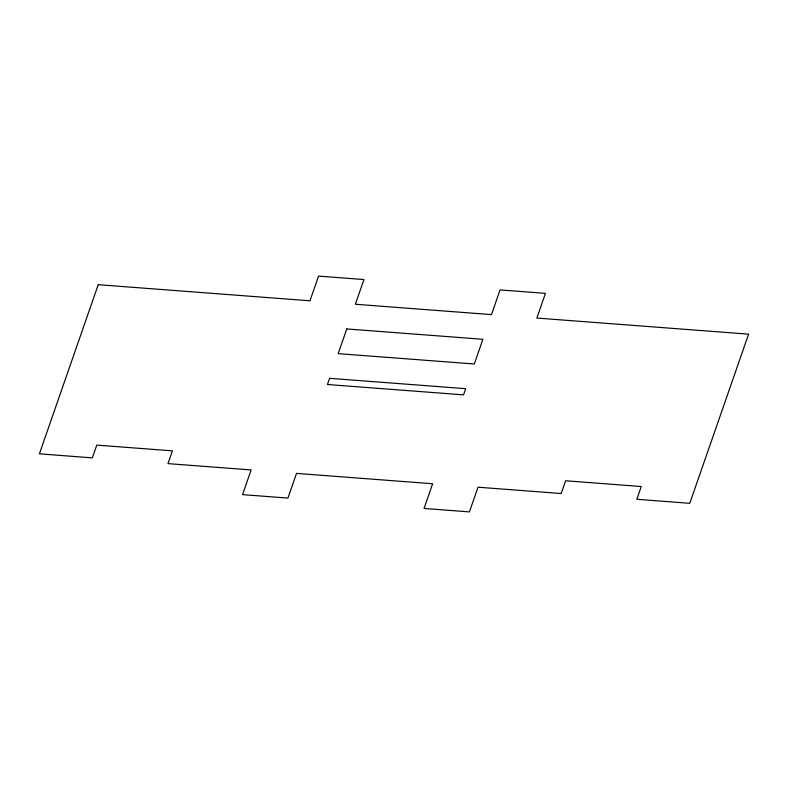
<?xml version="1.0" encoding="UTF-8"?>
<svg xmlns="http://www.w3.org/2000/svg" width="788" height="788" viewBox="0 0 788 788"><rect width="100%" height="100%" fill="white"/><g stroke="black" fill="none" stroke-linecap="round" stroke-linejoin="round"><path stroke-width="1.18" d="M98.234 284.685L39.4 453.839L92.334 457.867L96.776 445.102L172.395 450.854L167.962 463.62L251.145 469.944L242.556 494.637L287.935 498.085L296.524 473.391L432.642 483.753L424.052 508.447L469.431 511.895L478.021 487.201L561.204 493.534L565.636 480.769L641.265 486.531L636.822 499.287L689.766 503.315L748.6 334.161L536.855 318.056L545.444 293.363L500.065 289.915L491.476 314.609L355.358 304.247L363.948 279.553L318.569 276.105L309.979 300.799L98.234 284.685M329.591 378.329L327.444 384.505L463.561 394.857L465.708 388.681L329.591 378.329M346.769 328.941L338.18 353.635L474.297 363.987L482.886 339.293L346.769 328.941"/></g></svg>
